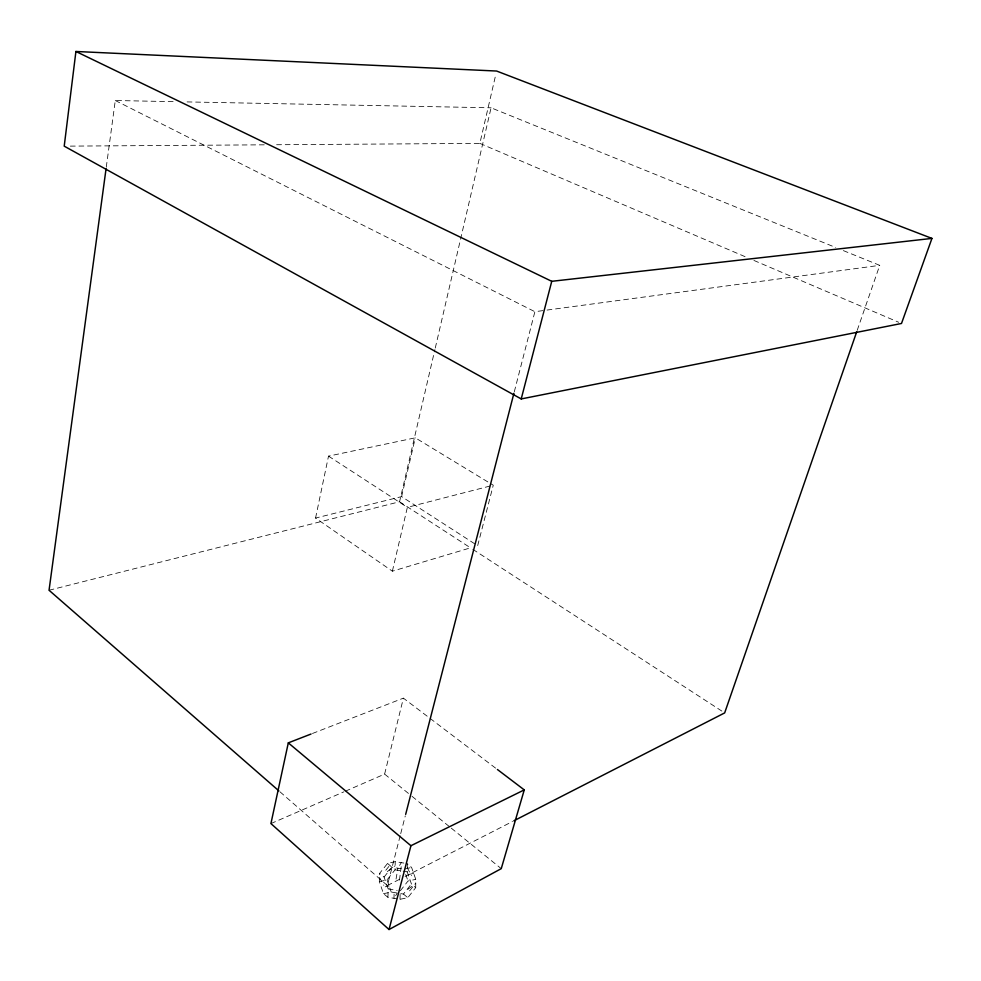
<?xml version="1.0" encoding="UTF-8"?>
<svg xmlns="http://www.w3.org/2000/svg" width="981" height="981" viewBox="0 0 981 981"><rect width="100%" height="100%" fill="white"/><g stroke="black" fill="none" stroke-linecap="round" stroke-linejoin="round"><path stroke-width="0.74" stroke-dasharray="4.91 3.68" d="M415.711 887.646L415.76 879.356L411.591 867.437L407.323 863.648L407.213 871.876L411.431 883.955L415.711 887.646L407.802 897.689L400.015 899.295L387.936 897.308L383.497 893.691L379.328 881.625L379.647 873.348L387.556 863.427L395.245 861.637L404.307 863.145M401.204 866.738L399.242 881.944M400.015 899.295L400.187 890.944L408.01 881.036L415.76 879.356M393.982 898.302L394.092 894.108M379.328 881.625L387.029 879.92L395.036 869.84L395.245 861.637M387.936 897.308L388.194 888.958L384.074 877.063L379.647 873.348M106.267 167.236L115.28 100.516L174.863 101.681M396.054 879.05L397.906 868.197M315.551 518.066L328.512 456.128L415.294 437.82L493.259 485.215L477.661 545.718L401.621 496.607L315.551 518.066L392.363 571.187L471.873 547.435M276.63 144.734L479.856 143.385L495.92 73.992M49.05 590.255L399.561 501.757L434.914 349.543M435.27 348.047L491.076 107.8L835.751 247.519M401.621 496.607L415.294 437.82M392.363 571.187L407.36 507.361L490.292 485.975M345.324 791.213L384.613 774.107L403.399 698.153L496.19 768.577M279.99 791.814L387.372 885.536L400.334 835.125M400.714 833.642L405.288 815.849M514.302 391.775L534.89 311.7L545.522 310.278M857.21 330.315L879.724 265.348L842.838 250.4M399.586 865.438L401.29 862.642M395.662 895.69L397.354 893.053M409.604 890.846L413.577 885.806M400.739 893.617L403.461 894.059L411.431 883.955M385.815 870.257L389.751 865.316M384.074 877.063L391.934 867.204L402.382 868.945M387.299 871.606L395.135 865.72M407.9 889.301L415.736 883.489M387.372 885.536L399.61 879.283M405.055 876.487L512.499 821.502M270.928 823.574L343.914 791.826M312.461 733.481L403.399 698.153M405.165 868.896L411.591 867.437M409.8 874.255L413.675 873.397M385.263 886.812L389.126 885.978M383.497 893.691L391.235 892.048L399.39 893.384M547.042 310.07L879.724 265.348M70.338 146.12L264.404 144.82M187.077 101.914L491.076 107.8M388.194 888.958L397.195 890.441M395.036 869.84L401.805 870.969M403.154 871.202L407.213 871.876M479.856 143.385L746.897 257.439M753.923 260.443L898.694 322.271M115.28 100.516L534.89 311.7M399.561 501.757L471.518 548.489M472.805 549.323L722.102 711.237M328.512 456.128L407.36 507.361M384.613 774.107L410.806 795.333M411.995 796.302L450.071 827.167M451.26 828.136L501.254 868.651M403.461 894.059L407.802 897.689M387.556 863.427L391.934 867.204M379.488 877.468L383.792 885.316M407.274 867.744L411.517 875.641M405.717 874.451L408.01 881.036M387.029 879.92L391.235 892.048"/><path stroke-width="1.47" d="M75.917 51.478L64.219 146.157L521.218 398.936L901.502 323.472L931.95 238.408L496.607 71.037L75.917 51.478L551.751 281.314L931.95 238.408M106.058 168.757L49.05 590.255L278.825 790.809M311.038 734.033L288.304 742.862L270.928 823.574L389.028 929.522L501.254 868.651L524.259 789.889L497.404 769.496M405.668 814.365L513.921 393.258M521.218 398.936L551.751 281.314M389.028 929.522L410.929 845.72L524.259 789.889M856.72 331.762L724.665 712.905L513.86 820.803M288.304 742.862L410.929 845.72"/></g></svg>
